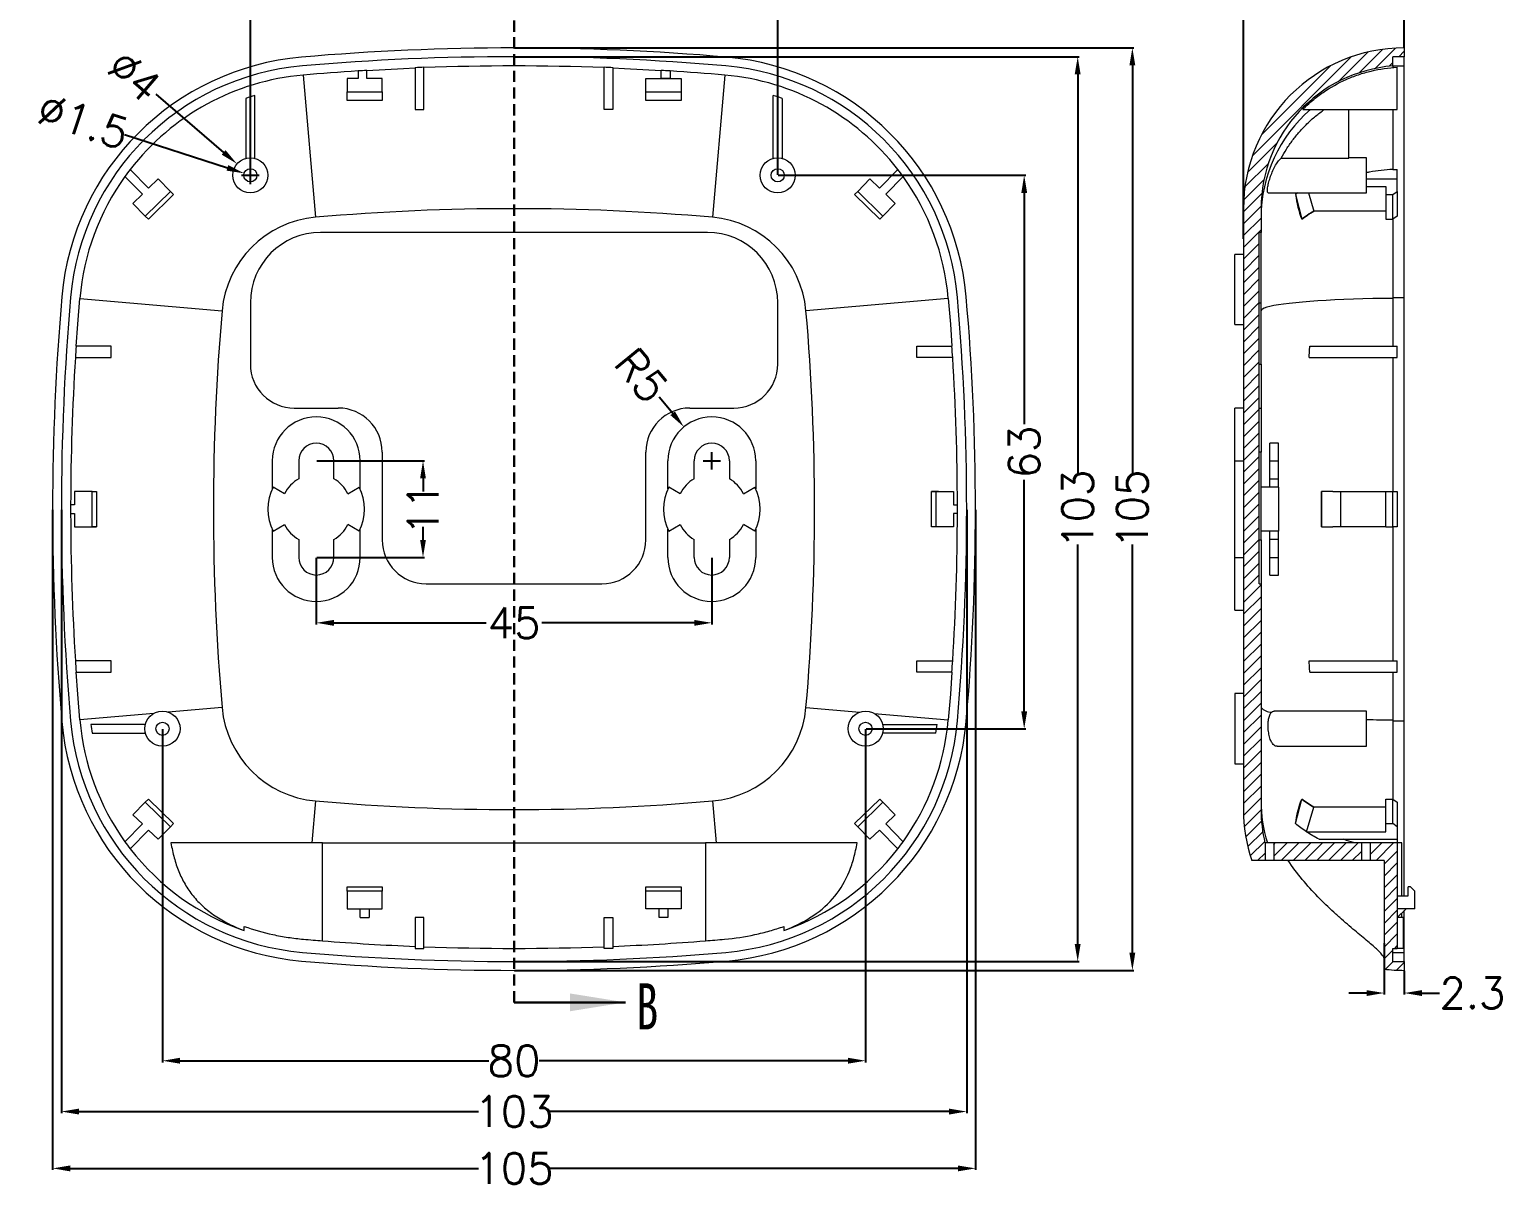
# Model space of a CAD drawing. Header units: inches. Extents: x 510 to 1495, y 1000 to 1318.
# Drawn here: x 607.2 to 774.7, y 1117.8 to 1249.7 of the extents above; entities that cross this region are included whole.
import ezdxf

# ---------------------------------------------------------------- set-up
doc = ezdxf.new("R2010")
doc.units = ezdxf.units.IN
doc.linetypes.add('HIDDEN', pattern=[1.905, 1.27, -0.635])
doc.styles.add('SLDTEXTSTYLE5', font='TXT', dxfattribs={"width": 0.7})
doc.styles.get("Standard").update_dxf_attribs({"font": 'txt', "bigfont": 'gbcbig.shx'})
doc.dimstyles.new('3.5', dxfattribs={"dimtxt": 3.5, "dimasz": 2, "dimexe": 0.18, "dimexo": 0.0625, "dimgap": 0.25, "dimtad": 0, "dimzin": 12, "dimdsep": 46, "dimtxsty": 'Standard', "dimcen": 1, "dimclrd": 3, "dimclre": 3, "dimadec": 0, "dimazin": 0, "dimtfac": 1, "dimtofl": 0, "dimtmove": 0, "dimatfit": 3, "dimfxl": 0, "dimtolj": 1, "dimtzin": 0, "dimarcsym": 0})

# ---------------------------------------------------------------- blocks, each defined once
blk = doc.blocks.new('*D195')
at = {"color": 3, "lineweight": -2, "transparency": 16777216}
for p, q in [((639.85, 1189.54), (639.85, 1181.98)), ((684.85, 1189.54), (684.85, 1181.98)), ((641.85, 1182.16), (659.18, 1182.16)), ((682.85, 1182.16), (665.51, 1182.16))]:
    blk.add_line(p, q, dxfattribs=at)
at = {"color": 3, "transparency": 16777216}
for points in [[(641.85, 1182.49), (641.85, 1181.82), (639.85, 1182.16)], [(682.85, 1182.49), (682.85, 1181.82), (684.85, 1182.16)]]:
    blk.add_solid(points, dxfattribs=at)
at = {"layer": 'Defpoints', "color": 0, "transparency": 16777216}
for p in [(639.85, 1189.6), (684.85, 1189.6), (684.85, 1182.16)]:
    blk.add_point(p, dxfattribs=at)
at = {"color": 0, "transparency": 16777216, "insert": (662.35, 1182.16), "char_height": 3.5, "attachment_point": 5}
blk.add_mtext('\\A1;45', dxfattribs=at)
blk = doc.blocks.new('*D196')
at = {"color": 3, "lineweight": -2, "transparency": 16777216}
for p, q in [((622.35, 1170.04), (622.35, 1132.13)), ((702.35, 1170.04), (702.35, 1132.13)), ((624.35, 1132.31), (659.47, 1132.31)), ((700.35, 1132.31), (665.22, 1132.31))]:
    blk.add_line(p, q, dxfattribs=at)
at = {"color": 3, "transparency": 16777216}
for points in [[(624.35, 1132.65), (624.35, 1131.98), (622.35, 1132.31)], [(700.35, 1132.65), (700.35, 1131.98), (702.35, 1132.31)]]:
    blk.add_solid(points, dxfattribs=at)
at = {"layer": 'Defpoints', "color": 0, "transparency": 16777216}
for p in [(622.35, 1170.1), (702.35, 1170.1), (702.35, 1132.31)]:
    blk.add_point(p, dxfattribs=at)
at = {"color": 0, "transparency": 16777216, "insert": (662.35, 1132.31), "char_height": 3.5, "attachment_point": 5}
blk.add_mtext('\\A1;80', dxfattribs=at)
blk = doc.blocks.new('*D197')
at = {"color": 3, "lineweight": -2, "transparency": 16777216}
for p, q in [((609.85, 1195.04), (609.85, 1119.88)), ((714.85, 1195.04), (714.85, 1119.88)), ((611.85, 1120.06), (658.3, 1120.06)), ((712.85, 1120.06), (666.39, 1120.06))]:
    blk.add_line(p, q, dxfattribs=at)
at = {"color": 3, "transparency": 16777216}
for points in [[(611.85, 1120.39), (611.85, 1119.72), (609.85, 1120.06)], [(712.85, 1120.39), (712.85, 1119.72), (714.85, 1120.06)]]:
    blk.add_solid(points, dxfattribs=at)
at = {"layer": 'Defpoints', "color": 0, "transparency": 16777216}
for p in [(609.85, 1195.1), (714.85, 1195.1), (714.85, 1120.06)]:
    blk.add_point(p, dxfattribs=at)
at = {"color": 0, "transparency": 16777216, "insert": (662.35, 1120.06), "char_height": 3.5, "attachment_point": 5}
blk.add_mtext('\\A1;105', dxfattribs=at)
blk = doc.blocks.new('*D198')
at = {"color": 3, "lineweight": -2, "transparency": 16777216}
for p, q in [((610.85, 1195.04), (610.85, 1126.35)), ((713.85, 1195.04), (713.85, 1126.35)), ((612.85, 1126.53), (658.3, 1126.53)), ((711.85, 1126.53), (666.39, 1126.53))]:
    blk.add_line(p, q, dxfattribs=at)
at = {"color": 3, "transparency": 16777216}
for points in [[(612.85, 1126.86), (612.85, 1126.19), (610.85, 1126.53)], [(711.85, 1126.86), (711.85, 1126.19), (713.85, 1126.53)]]:
    blk.add_solid(points, dxfattribs=at)
at = {"layer": 'Defpoints', "color": 0, "transparency": 16777216}
for p in [(610.85, 1195.1), (713.85, 1195.1), (713.85, 1126.53)]:
    blk.add_point(p, dxfattribs=at)
at = {"color": 0, "transparency": 16777216, "insert": (662.35, 1126.53), "char_height": 3.5, "attachment_point": 5}
blk.add_mtext('\\A1;103', dxfattribs=at)
blk = doc.blocks.new('*D199')
at = {"color": 3, "lineweight": -2, "transparency": 16777216}
for p, q in [((632.35, 1233.16), (632.35, 1258.97)), ((634.35, 1258.79), (659.47, 1258.79)), ((690.35, 1258.79), (665.22, 1258.79)), ((692.35, 1233.16), (692.35, 1258.97))]:
    blk.add_line(p, q, dxfattribs=at)
at = {"color": 3, "transparency": 16777216}
for points in [[(634.35, 1259.12), (634.35, 1258.45), (632.35, 1258.79)], [(690.35, 1259.12), (690.35, 1258.45), (692.35, 1258.79)]]:
    blk.add_solid(points, dxfattribs=at)
at = {"layer": 'Defpoints', "color": 0, "transparency": 16777216}
for p in [(692.35, 1258.79), (632.35, 1233.1), (692.35, 1233.1)]:
    blk.add_point(p, dxfattribs=at)
at = {"color": 0, "transparency": 16777216, "insert": (662.35, 1258.79), "char_height": 3.5, "attachment_point": 5}
blk.add_mtext('\\A1;60', dxfattribs=at)
blk = doc.blocks.new('*D200')
at = {"color": 3, "lineweight": -2, "transparency": 16777216}
for p, q in [((692.41, 1233.1), (720.57, 1233.1)), ((720.39, 1231.1), (720.39, 1204.77)), ((720.39, 1172.1), (720.39, 1198.44)), ((702.41, 1170.1), (720.57, 1170.1))]:
    blk.add_line(p, q, dxfattribs=at)
at = {"color": 3, "transparency": 16777216}
for points in [[(720.06, 1231.1), (720.73, 1231.1), (720.39, 1233.1)], [(720.06, 1172.1), (720.73, 1172.1), (720.39, 1170.1)]]:
    blk.add_solid(points, dxfattribs=at)
at = {"layer": 'Defpoints', "color": 0, "transparency": 16777216}
for p in [(692.35, 1233.1), (702.35, 1170.1), (720.39, 1170.1)]:
    blk.add_point(p, dxfattribs=at)
at = {"color": 0, "transparency": 16777216, "insert": (720.39, 1201.6), "char_height": 3.5, "attachment_point": 5, "rotation": 90}
blk.add_mtext('\\A1;63', dxfattribs=at)
blk = doc.blocks.new('*D201')
at = {"color": 3, "lineweight": -2, "transparency": 16777216}
for p, q in [((662.41, 1246.6), (726.66, 1246.6)), ((726.48, 1244.6), (726.48, 1199.14)), ((726.48, 1145.6), (726.48, 1191.06)), ((662.41, 1143.6), (726.66, 1143.6))]:
    blk.add_line(p, q, dxfattribs=at)
at = {"color": 3, "transparency": 16777216}
for points in [[(726.14, 1244.6), (726.81, 1244.6), (726.48, 1246.6)], [(726.14, 1145.6), (726.81, 1145.6), (726.48, 1143.6)]]:
    blk.add_solid(points, dxfattribs=at)
at = {"layer": 'Defpoints', "color": 0, "transparency": 16777216}
for p in [(662.35, 1246.6), (726.48, 1246.6), (662.35, 1143.6)]:
    blk.add_point(p, dxfattribs=at)
at = {"color": 0, "transparency": 16777216, "insert": (726.48, 1195.1), "char_height": 3.5, "attachment_point": 5, "rotation": 90}
blk.add_mtext('\\A1;103', dxfattribs=at)
blk = doc.blocks.new('*D202')
at = {"color": 3, "lineweight": -2, "transparency": 16777216}
for p, q in [((662.41, 1247.6), (732.88, 1247.6)), ((732.7, 1245.6), (732.7, 1199.14)), ((732.7, 1144.6), (732.7, 1191.06)), ((662.41, 1142.6), (732.88, 1142.6))]:
    blk.add_line(p, q, dxfattribs=at)
at = {"color": 3, "transparency": 16777216}
for points in [[(732.36, 1245.6), (733.03, 1245.6), (732.7, 1247.6)], [(732.36, 1144.6), (733.03, 1144.6), (732.7, 1142.6)]]:
    blk.add_solid(points, dxfattribs=at)
at = {"layer": 'Defpoints', "color": 0, "transparency": 16777216}
for p in [(662.35, 1247.6), (732.7, 1247.6), (662.35, 1142.6)]:
    blk.add_point(p, dxfattribs=at)
at = {"color": 0, "transparency": 16777216, "insert": (732.7, 1195.1), "char_height": 3.5, "attachment_point": 5, "rotation": 90}
blk.add_mtext('\\A1;105', dxfattribs=at)
blk = doc.blocks.new('*D207')
at = {"color": 3, "lineweight": -2, "transparency": 16777216}
for p, q in [((621.58, 1242.33), (629.31, 1235.71)), ((631.35, 1233.1), (633.35, 1233.1)), ((632.35, 1232.1), (632.35, 1234.1))]:
    blk.add_line(p, q, dxfattribs=at)
at = {"color": 3, "transparency": 16777216}
blk.add_solid([(629.53, 1235.96), (629.09, 1235.45), (630.83, 1234.4)], dxfattribs=at)
at = {"layer": 'Defpoints', "color": 0, "transparency": 16777216}
for p in [(630.83, 1234.4), (633.86, 1231.8)]:
    blk.add_point(p, dxfattribs=at)
at = {"color": 0, "transparency": 16777216, "insert": (619.17, 1244.39), "char_height": 3.5, "attachment_point": 5, "rotation": 319.3987}
blk.add_mtext('\\A1;∅4', dxfattribs=at)
blk = doc.blocks.new('*D208')
at = {"color": 3, "lineweight": -2, "transparency": 16777216}
for p, q in [((618.02, 1237.74), (629.73, 1233.95)), ((631.35, 1233.1), (633.35, 1233.1)), ((632.35, 1232.1), (632.35, 1234.1))]:
    blk.add_line(p, q, dxfattribs=at)
at = {"color": 3, "transparency": 16777216}
blk.add_solid([(629.83, 1234.27), (629.63, 1233.63), (631.63, 1233.33)], dxfattribs=at)
at = {"layer": 'Defpoints', "color": 0, "transparency": 16777216}
for p in [(631.63, 1233.33), (633.06, 1232.87)]:
    blk.add_point(p, dxfattribs=at)
at = {"color": 0, "transparency": 16777216, "insert": (613.34, 1239.25), "char_height": 3.5, "attachment_point": 5, "rotation": 342.0745}
blk.add_mtext('\\A1;∅1.5', dxfattribs=at)
blk = doc.blocks.new('*D209')
at = {"color": 3, "lineweight": -2, "transparency": 16777216}
for p, q in [((639.91, 1200.6), (652.17, 1200.6)), ((651.99, 1198.6), (651.99, 1197.1)), ((651.99, 1191.6), (651.99, 1193.1)), ((639.91, 1189.6), (652.17, 1189.6))]:
    blk.add_line(p, q, dxfattribs=at)
at = {"color": 3, "transparency": 16777216}
for points in [[(651.66, 1198.6), (652.32, 1198.6), (651.99, 1200.6)], [(651.66, 1191.6), (652.32, 1191.6), (651.99, 1189.6)]]:
    blk.add_solid(points, dxfattribs=at)
at = {"layer": 'Defpoints', "color": 0, "transparency": 16777216}
for p in [(639.85, 1200.6), (651.99, 1200.6), (639.85, 1189.6)]:
    blk.add_point(p, dxfattribs=at)
at = {"color": 0, "transparency": 16777216, "insert": (651.99, 1195.1), "char_height": 3.5, "attachment_point": 5, "rotation": 90}
blk.add_mtext('\\A1;11', dxfattribs=at)
blk = doc.blocks.new('*D210')
at = {"color": 3, "lineweight": -2, "transparency": 16777216}
for p, q in [((678.85, 1207.89), (680.4, 1206.01)), ((684.85, 1199.6), (684.85, 1201.6)), ((683.85, 1200.6), (685.85, 1200.6))]:
    blk.add_line(p, q, dxfattribs=at)
at = {"color": 3, "transparency": 16777216}
blk.add_solid([(680.66, 1206.22), (680.14, 1205.8), (681.67, 1204.46)], dxfattribs=at)
at = {"layer": 'Defpoints', "color": 0, "transparency": 16777216}
for p in [(681.67, 1204.46), (684.85, 1200.6)]:
    blk.add_point(p, dxfattribs=at)
at = {"color": 0, "transparency": 16777216, "insert": (676.84, 1210.34), "char_height": 3.5, "attachment_point": 5, "rotation": 309.4472}
blk.add_mtext('\\A1;R5', dxfattribs=at)
blk = doc.blocks.new('*D211')
at = {"color": 3, "lineweight": -2, "transparency": 16777216}
for p, q in [((745.34, 1225.87), (745.34, 1253.08)), ((747.34, 1252.9), (749.57, 1252.9)), ((761.64, 1252.9), (759.41, 1252.9)), ((763.64, 1247.66), (763.64, 1253.08))]:
    blk.add_line(p, q, dxfattribs=at)
at = {"color": 3, "transparency": 16777216}
for points in [[(747.34, 1253.24), (747.34, 1252.57), (745.34, 1252.9)], [(761.64, 1253.24), (761.64, 1252.57), (763.64, 1252.9)]]:
    blk.add_solid(points, dxfattribs=at)
at = {"layer": 'Defpoints', "color": 0, "transparency": 16777216}
for p in [(763.64, 1252.9), (763.64, 1247.6), (745.34, 1225.81)]:
    blk.add_point(p, dxfattribs=at)
at = {"color": 0, "transparency": 16777216, "insert": (754.49, 1252.9), "char_height": 3.5, "attachment_point": 5}
blk.add_mtext('\\A1;18.3', dxfattribs=at)
blk = doc.blocks.new('*D212')
at = {"color": 3, "lineweight": -2, "transparency": 16777216}
for p, q in [((761.34, 1145.71), (761.34, 1139.84)), ((763.64, 1142.54), (763.64, 1139.84)), ((759.34, 1140.02), (757.34, 1140.02)), ((765.64, 1140.02), (767.64, 1140.02))]:
    blk.add_line(p, q, dxfattribs=at)
at = {"color": 3, "transparency": 16777216}
for points in [[(759.34, 1140.35), (759.34, 1139.68), (761.34, 1140.02)], [(765.64, 1140.35), (765.64, 1139.68), (763.64, 1140.02)]]:
    blk.add_solid(points, dxfattribs=at)
at = {"layer": 'Defpoints', "color": 0, "transparency": 16777216}
for p in [(761.34, 1145.77), (763.64, 1142.6), (763.64, 1140.02)]:
    blk.add_point(p, dxfattribs=at)
at = {"color": 0, "transparency": 16777216, "insert": (771.39, 1140.02), "char_height": 3.5, "attachment_point": 5}
blk.add_mtext('\\A1;2.3', dxfattribs=at)

msp = doc.modelspace()

# ---------------------------------------------------------------- hatches: boundary and pattern name
at = {"linetype": 'Continuous', "lineweight": 0}
h = msp.add_hatch(dxfattribs=at)
h.set_pattern_fill('ANSI31', color=4, scale=0.3, angle=3e-322, style=0)
edge = h.paths.add_edge_path(flags=0)
edge.add_arc((763.64, 1229.302), 18.3, 90, 180)
edge.add_line((745.34, 1229.302), (745.34, 1160.902))
edge.add_arc((763.64, 1160.902), 18.3, 180, 198.47796)
edge.add_line((746.284, 1155.102), (747.793, 1155.102))
edge.add_line((747.793, 1155.102), (747.793, 1157.102))
edge.add_arc((763.64, 1160.902), 16.3, 180, 193.48465, ccw=False)
edge.add_line((747.34, 1160.902), (747.34, 1186.602))
edge.add_line((747.34, 1186.602), (747.14, 1186.602))
edge.add_line((747.14, 1186.602), (747.14, 1226.602))
edge.add_line((747.14, 1226.602), (747.34, 1226.602))
edge.add_line((747.34, 1226.602), (747.34, 1229.302))
edge.add_arc((763.64, 1229.302), 16.3, 94.57446, 180, ccw=False)
edge.add_line((762.34, 1245.55), (762.34, 1246.602))
edge.add_line((762.34, 1246.602), (763.64, 1246.602))
edge.add_line((763.64, 1246.602), (763.64, 1247.602))
h = msp.add_hatch(dxfattribs=at)
h.set_pattern_fill('ANSI31', color=4, scale=0.3, angle=3e-322, style=0)
h.paths.add_polyline_path([(758.793, 1157.102), (748.793, 1157.102), (748.793, 1155.102), (758.793, 1155.102)], flags=0)
h = msp.add_hatch(dxfattribs=at)
h.set_pattern_fill('ANSI31', color=4, scale=0.3, angle=3e-322, style=0)
edge = h.paths.add_edge_path(flags=0)
edge.add_line((759.793, 1157.102), (759.793, 1155.102))
edge.add_line((759.793, 1155.102), (761.34, 1155.102))
edge.add_line((761.34, 1155.102), (761.34, 1142.747))
edge.add_arc((763.64, 1160.902), 18.3, 262.7798, 270)
edge.add_line((763.64, 1142.602), (763.64, 1143.602))
edge.add_line((763.64, 1143.602), (762.34, 1143.602))
edge.add_line((762.34, 1143.602), (762.34, 1145.102))
edge.add_line((762.34, 1145.102), (762.84, 1145.102))
edge.add_line((762.84, 1145.102), (762.84, 1157.102))
edge.add_line((762.84, 1157.102), (759.793, 1157.102))

# ---------------------------------------------------------------- linework, layer by layer
at = {"color": 1, "linetype": 'HIDDEN', "lineweight": 30}
msp.add_line((662.346, 1138.958), (662.346, 1253.852), dxfattribs=at)
at = {"color": 7, "linetype": 'Continuous', "lineweight": 15}
for p, q in [((763.64, 1246.602), (762.34, 1246.602)), ((762.34, 1245.55), (762.34, 1246.602)), ((763.64, 1247.602), (763.64, 1246.602)), ((763.64, 1245.554), (763.64, 1246.602)), ((638.356, 1244.506), (639.768, 1228.319)), ((644.596, 1244.979), (644.596, 1244.102)), ((645.596, 1244.102), (645.596, 1245.041)), ((651.096, 1245.353), (651.096, 1240.602)), ((652.096, 1240.602), (652.096, 1245.392)), ((672.596, 1240.602), (672.596, 1245.392)), ((673.596, 1245.353), (673.596, 1240.602)), ((679.096, 1244.102), (679.096, 1245.041)), ((680.096, 1244.979), (680.096, 1244.102)), ((686.336, 1244.506), (684.924, 1228.319)), ((762.34, 1245.554), (763.64, 1245.554)), ((762.34, 1245.55), (762.34, 1245.347)), ((762.84, 1240.602), (762.84, 1245.392)), ((763.64, 1219.183), (763.64, 1245.554)), ((643.346, 1244.102), (643.346, 1242.602)), ((644.596, 1244.102), (643.346, 1244.102)), ((647.346, 1244.102), (645.596, 1244.102)), ((647.346, 1242.602), (647.346, 1244.102)), ((677.346, 1244.102), (681.346, 1244.102)), ((677.346, 1242.602), (677.346, 1244.102)), ((680.096, 1244.102), (679.096, 1244.102)), ((681.346, 1244.102), (681.346, 1242.602)), ((631.846, 1241.858), (631.846, 1235.038)), ((632.846, 1235.038), (632.846, 1242.191)), ((643.346, 1242.602), (647.346, 1242.602)), ((643.346, 1241.602), (643.346, 1242.602)), ((647.346, 1241.602), (643.346, 1241.602)), ((647.346, 1242.602), (647.346, 1241.602)), ((677.346, 1242.602), (681.346, 1242.602)), ((677.346, 1241.602), (677.346, 1242.602)), ((681.346, 1241.602), (677.346, 1241.602)), ((681.346, 1242.602), (681.346, 1241.602)), ((691.846, 1235.038), (691.846, 1242.191)), ((692.846, 1241.858), (692.846, 1235.038)), ((651.096, 1240.602), (652.096, 1240.602)), ((673.596, 1240.602), (672.596, 1240.602)), ((752.082, 1240.602), (762.84, 1240.602)), ((757.34, 1235.038), (757.34, 1240.602)), ((762.34, 1240.602), (762.34, 1233.771)), ((749.621, 1235.038), (757.34, 1235.038)), ((759.34, 1235.102), (757.34, 1235.102)), ((759.34, 1233.102), (759.34, 1235.102)), ((618.079, 1232.959), (620.061, 1230.937)), ((620.775, 1231.637), (618.684, 1233.771)), ((703.917, 1231.637), (706.008, 1233.771)), ((706.613, 1232.959), (704.631, 1230.937)), ((759.34, 1231.102), (759.34, 1233.102)), ((762.34, 1233.771), (762.84, 1233.771)), ((762.84, 1232.687), (762.84, 1233.771)), ((620.389, 1228.459), (623.246, 1231.259)), ((621.846, 1232.687), (620.775, 1231.637)), ((623.246, 1231.259), (621.846, 1232.687)), ((623.246, 1231.259), (623.596, 1230.902)), ((701.096, 1230.902), (701.446, 1231.259)), ((701.446, 1231.259), (702.846, 1232.687)), ((701.446, 1231.259), (704.302, 1228.459)), ((702.846, 1232.687), (703.917, 1231.637)), ((748.139, 1231.102), (759.34, 1231.102)), ((751.542, 1231.102), (751.275, 1230.902)), ((752.729, 1231.102), (753.338, 1229.03)), ((759.34, 1232.687), (762.84, 1232.687)), ((759.34, 1231.83), (761.54, 1231.83)), ((761.54, 1231.83), (761.54, 1230.902)), ((762.34, 1230.902), (762.84, 1231.259)), ((762.84, 1231.259), (762.84, 1232.687)), ((762.84, 1231.259), (762.84, 1228.459)), ((620.061, 1230.937), (618.989, 1229.887)), ((618.989, 1229.887), (620.389, 1228.459)), ((623.596, 1230.902), (620.739, 1228.102)), ((703.952, 1228.102), (701.096, 1230.902)), ((705.702, 1229.887), (704.302, 1228.459)), ((704.631, 1230.937), (705.702, 1229.887)), ((751.275, 1230.902), (751.97, 1228.102)), ((761.54, 1230.902), (762.34, 1230.902)), ((761.54, 1230.902), (761.54, 1228.102)), ((762.34, 1228.102), (762.34, 1230.902)), ((620.739, 1228.102), (620.389, 1228.459)), ((704.302, 1228.459), (703.952, 1228.102)), ((745.34, 1229.302), (745.34, 1160.902)), ((747.34, 1229.302), (747.34, 1226.602)), ((753.339, 1229.03), (753.338, 1229.03)), ((761.54, 1229.03), (753.339, 1229.03)), ((761.54, 1228.102), (762.34, 1228.102)), ((762.84, 1228.459), (762.34, 1228.102)), ((762.34, 1228.102), (762.34, 1219.092)), ((684.346, 1226.602), (640.346, 1226.602)), ((747.34, 1226.602), (747.14, 1226.602)), ((747.14, 1186.602), (747.14, 1226.602)), ((747.34, 1218.602), (747.34, 1226.602)), ((745.34, 1224.102), (744.34, 1224.102)), ((744.34, 1220.102), (744.34, 1224.102)), ((744.34, 1216.102), (744.34, 1220.102)), ((612.942, 1219.092), (629.129, 1217.68)), ((632.346, 1218.602), (632.346, 1211.602)), ((692.346, 1211.602), (692.346, 1218.602)), ((711.75, 1219.092), (695.563, 1217.68)), ((747.14, 1218.602), (747.34, 1218.602)), ((747.34, 1211.602), (747.34, 1218.602)), ((762.34, 1219.183), (763.64, 1219.183)), ((762.34, 1219.092), (762.34, 1213.652)), ((763.64, 1171.021), (763.64, 1219.183)), ((744.34, 1216.102), (745.34, 1216.102)), ((616.522, 1213.652), (612.522, 1213.652)), ((616.522, 1212.352), (616.522, 1213.652)), ((708.17, 1212.352), (708.17, 1213.652)), ((708.17, 1213.652), (712.17, 1213.652)), ((752.895, 1213.652), (762.84, 1213.652)), ((762.84, 1212.352), (762.84, 1213.652)), ((612.437, 1212.352), (616.522, 1212.352)), ((712.255, 1212.352), (708.17, 1212.352)), ((747.14, 1211.602), (747.34, 1211.602)), ((747.34, 1211.602), (747.34, 1206.602)), ((752.799, 1212.352), (762.84, 1212.352)), ((762.34, 1212.352), (762.34, 1197.102)), ((637.346, 1206.602), (642.346, 1206.602)), ((682.346, 1206.602), (687.346, 1206.602)), ((745.34, 1206.602), (744.34, 1206.602)), ((744.34, 1200.602), (744.34, 1206.602)), ((747.14, 1206.602), (747.34, 1206.602)), ((747.34, 1206.602), (747.34, 1201.602)), ((749.34, 1202.602), (748.34, 1202.602)), ((748.34, 1200.602), (748.34, 1202.602)), ((749.34, 1200.602), (749.34, 1202.602)), ((647.346, 1201.602), (647.346, 1191.602)), ((677.346, 1191.602), (677.346, 1201.602)), ((747.34, 1201.602), (747.14, 1201.602)), ((747.34, 1191.602), (747.34, 1201.602)), ((634.846, 1200.602), (634.846, 1197.393)), ((637.846, 1200.602), (637.846, 1198.566)), ((641.846, 1198.566), (641.846, 1200.602)), ((644.846, 1197.393), (644.846, 1200.602)), ((679.846, 1197.393), (679.846, 1200.602)), ((682.846, 1198.566), (682.846, 1200.602)), ((686.846, 1200.602), (686.846, 1198.566)), ((689.846, 1200.602), (689.846, 1197.393)), ((744.34, 1200.602), (745.34, 1200.602)), ((744.34, 1189.602), (744.34, 1200.602)), ((748.34, 1200.602), (749.34, 1200.602)), ((748.34, 1198.566), (748.34, 1200.602)), ((749.34, 1198.566), (749.34, 1200.602)), ((636.249, 1196.852), (634.947, 1197.602)), ((643.443, 1196.852), (644.745, 1197.602)), ((681.249, 1196.852), (679.947, 1197.602)), ((688.443, 1196.852), (689.745, 1197.602)), ((749.34, 1197.602), (747.34, 1197.602)), ((748.34, 1198.566), (749.34, 1198.566)), ((748.34, 1197.602), (748.34, 1198.566)), ((749.34, 1197.602), (749.34, 1198.566)), ((749.34, 1197.602), (749.34, 1192.602)), ((614.346, 1197.102), (612.346, 1197.102)), ((612.346, 1197.102), (612.346, 1195.602)), ((614.346, 1193.102), (614.346, 1197.102)), ((614.346, 1197.102), (614.846, 1197.102)), ((614.846, 1197.102), (614.846, 1193.102)), ((709.846, 1193.102), (709.846, 1197.102)), ((709.846, 1197.102), (710.346, 1197.102)), ((710.346, 1197.102), (710.346, 1193.102)), ((710.346, 1197.102), (712.346, 1197.102)), ((712.346, 1197.102), (712.346, 1195.602)), ((754.227, 1193.102), (754.227, 1197.102)), ((756.407, 1193.102), (756.407, 1197.102)), ((756.407, 1197.102), (761.54, 1197.102)), ((761.54, 1193.102), (761.54, 1197.102)), ((761.54, 1197.102), (762.34, 1197.102)), ((762.34, 1193.102), (762.34, 1197.102)), ((762.34, 1197.102), (762.84, 1197.102)), ((762.84, 1197.102), (762.84, 1193.102)), ((612.346, 1195.602), (611.898, 1195.602)), ((611.898, 1194.602), (612.346, 1194.602)), ((612.346, 1194.602), (612.346, 1193.102)), ((712.346, 1195.602), (712.794, 1195.602)), ((712.346, 1194.602), (712.346, 1193.102)), ((712.794, 1194.602), (712.346, 1194.602)), ((612.346, 1193.102), (614.346, 1193.102)), ((614.846, 1193.102), (614.346, 1193.102)), ((634.846, 1192.811), (634.846, 1189.602)), ((634.947, 1192.602), (636.249, 1193.352)), ((644.745, 1192.602), (643.443, 1193.352)), ((644.846, 1189.602), (644.846, 1192.811)), ((679.846, 1189.602), (679.846, 1192.811)), ((679.947, 1192.602), (681.249, 1193.352)), ((689.745, 1192.602), (688.443, 1193.352)), ((689.846, 1192.811), (689.846, 1189.602)), ((710.346, 1193.102), (709.846, 1193.102)), ((712.346, 1193.102), (710.346, 1193.102)), ((749.34, 1192.602), (747.34, 1192.602)), ((748.34, 1191.638), (748.34, 1192.602)), ((749.34, 1191.638), (749.34, 1192.602)), ((761.54, 1193.102), (756.407, 1193.102)), ((761.54, 1193.102), (762.34, 1193.102)), ((762.34, 1193.102), (762.34, 1177.852)), ((762.84, 1193.102), (762.34, 1193.102)), ((637.846, 1191.638), (637.846, 1189.602)), ((641.846, 1189.602), (641.846, 1191.638)), ((682.846, 1189.602), (682.846, 1191.638)), ((686.846, 1191.638), (686.846, 1189.602)), ((747.14, 1191.602), (747.34, 1191.602)), ((747.34, 1191.602), (747.34, 1186.602)), ((749.34, 1191.638), (748.34, 1191.638)), ((748.34, 1189.602), (748.34, 1191.638)), ((749.34, 1189.602), (749.34, 1191.638)), ((744.34, 1183.602), (744.34, 1189.602)), ((744.34, 1189.602), (745.34, 1189.602)), ((748.34, 1189.602), (749.34, 1189.602)), ((748.34, 1187.602), (748.34, 1189.602)), ((749.34, 1187.602), (749.34, 1189.602)), ((748.34, 1187.602), (749.34, 1187.602)), ((652.346, 1186.602), (672.346, 1186.602)), ((747.14, 1186.602), (747.34, 1186.602)), ((747.34, 1186.602), (747.34, 1160.902)), ((744.34, 1183.602), (745.34, 1183.602)), ((616.522, 1177.852), (612.437, 1177.852)), ((616.522, 1176.552), (616.522, 1177.852)), ((708.17, 1177.852), (712.255, 1177.852)), ((708.17, 1176.552), (708.17, 1177.852)), ((752.799, 1177.852), (762.84, 1177.852)), ((762.84, 1176.552), (762.84, 1177.852)), ((612.522, 1176.552), (616.522, 1176.552)), ((712.17, 1176.552), (708.17, 1176.552)), ((752.895, 1176.552), (762.84, 1176.552)), ((762.34, 1176.552), (762.34, 1171.112)), ((629.129, 1172.524), (623.006, 1171.99)), ((695.563, 1172.524), (701.686, 1171.99)), ((745.34, 1174.102), (744.34, 1174.102)), ((744.34, 1174.102), (744.34, 1170.102)), ((621.369, 1171.847), (612.942, 1171.112)), ((703.323, 1171.847), (711.75, 1171.112)), ((759.34, 1172.102), (748.826, 1172.102)), ((759.34, 1170.102), (759.34, 1172.102)), ((762.34, 1171.112), (762.34, 1162.102)), ((762.34, 1171.021), (763.64, 1171.021)), ((763.64, 1151.102), (763.64, 1171.021)), ((620.409, 1170.602), (614.213, 1170.602)), ((614.343, 1169.602), (620.409, 1169.602)), ((704.282, 1170.602), (710.479, 1170.602)), ((710.349, 1169.602), (704.282, 1169.602)), ((744.34, 1170.102), (744.34, 1166.102)), ((759.34, 1168.102), (759.34, 1170.102)), ((749.181, 1168.102), (759.34, 1168.102)), ((744.34, 1166.102), (745.34, 1166.102)), ((618.989, 1160.317), (620.389, 1161.745)), ((620.389, 1161.745), (620.739, 1162.102)), ((623.246, 1158.945), (620.389, 1161.745)), ((620.739, 1162.102), (623.596, 1159.302)), ((639.768, 1161.885), (639.351, 1157.102)), ((684.924, 1161.885), (685.341, 1157.102)), ((701.096, 1159.302), (703.952, 1162.102)), ((704.302, 1161.745), (701.446, 1158.945)), ((703.952, 1162.102), (704.302, 1161.745)), ((705.702, 1160.317), (704.302, 1161.745)), ((751.275, 1159.302), (751.97, 1162.102)), ((752.515, 1158.374), (753.338, 1161.174)), ((753.339, 1161.174), (753.338, 1161.174)), ((761.54, 1161.174), (753.339, 1161.174)), ((761.54, 1159.302), (761.54, 1162.102)), ((761.54, 1162.102), (762.34, 1162.102)), ((762.34, 1159.302), (762.34, 1162.102)), ((762.34, 1162.102), (762.84, 1161.745)), ((762.84, 1161.745), (762.84, 1158.945)), ((618.079, 1157.245), (620.061, 1159.267)), ((620.061, 1159.267), (618.989, 1160.317)), ((623.596, 1159.302), (623.246, 1158.945)), ((701.446, 1158.945), (701.096, 1159.302)), ((704.631, 1159.267), (705.702, 1160.317)), ((706.613, 1157.245), (704.631, 1159.267)), ((761.54, 1158.374), (761.54, 1159.302)), ((761.54, 1159.302), (762.34, 1159.302)), ((762.84, 1158.945), (762.34, 1159.302)), ((620.775, 1158.567), (618.684, 1156.433)), ((621.846, 1157.517), (620.775, 1158.567)), ((623.246, 1158.945), (621.846, 1157.517)), ((701.446, 1158.945), (702.846, 1157.517)), ((702.846, 1157.517), (703.917, 1158.567)), ((703.917, 1158.567), (706.008, 1156.433)), ((752.515, 1158.374), (761.54, 1158.374)), ((753.952, 1157.517), (762.84, 1157.517)), ((762.84, 1158.945), (762.84, 1157.517)), ((762.84, 1157.517), (762.84, 1157.102)), ((640.554, 1157.102), (623.314, 1157.102)), ((640.554, 1145.965), (640.554, 1157.102)), ((640.554, 1157.102), (684.138, 1157.102)), ((684.138, 1157.102), (684.138, 1145.965)), ((701.378, 1157.102), (684.138, 1157.102)), ((747.793, 1157.102), (747.793, 1155.102)), ((747.793, 1157.102), (747.793, 1157.102)), ((748.793, 1157.102), (747.793, 1157.102)), ((758.793, 1157.102), (748.793, 1157.102)), ((748.793, 1157.102), (748.793, 1155.102)), ((758.793, 1155.102), (758.793, 1157.102)), ((759.793, 1157.102), (758.793, 1157.102)), ((759.793, 1155.102), (759.793, 1157.102)), ((762.84, 1157.102), (759.793, 1157.102)), ((762.84, 1157.102), (762.84, 1145.102)), ((763.34, 1157.102), (762.84, 1157.102)), ((763.34, 1151.102), (763.34, 1157.102)), ((747.793, 1155.102), (746.284, 1155.102)), ((748.793, 1155.102), (747.793, 1155.102)), ((758.793, 1155.102), (748.793, 1155.102)), ((759.793, 1155.102), (758.793, 1155.102)), ((761.34, 1155.102), (759.793, 1155.102)), ((761.34, 1155.102), (761.34, 1142.747)), ((643.346, 1151.602), (643.346, 1152.102)), ((643.346, 1152.102), (647.346, 1152.102)), ((643.346, 1151.602), (643.346, 1149.602)), ((647.346, 1151.602), (643.346, 1151.602)), ((647.346, 1152.102), (647.346, 1151.602)), ((647.346, 1149.602), (647.346, 1151.602)), ((677.346, 1152.102), (681.346, 1152.102)), ((677.346, 1151.602), (677.346, 1152.102)), ((681.346, 1151.602), (677.346, 1151.602)), ((677.346, 1149.602), (677.346, 1151.602)), ((681.346, 1152.102), (681.346, 1151.602)), ((681.346, 1151.602), (681.346, 1149.602)), ((762.84, 1151.102), (764.09, 1151.102)), ((764.09, 1151.102), (764.09, 1152.102)), ((764.34, 1152.102), (764.09, 1152.102)), ((764.84, 1151.602), (764.34, 1152.102)), ((764.84, 1149.602), (764.84, 1151.602)), ((643.346, 1149.602), (647.346, 1149.602)), ((644.846, 1148.602), (644.846, 1149.602)), ((645.846, 1149.602), (645.846, 1148.602)), ((681.346, 1149.602), (677.346, 1149.602)), ((678.846, 1148.602), (678.846, 1149.602)), ((679.846, 1149.602), (679.846, 1148.602)), ((764.84, 1149.602), (762.84, 1149.602)), ((762.84, 1148.602), (763.84, 1149.602)), ((763.34, 1148.602), (763.34, 1149.102)), ((763.64, 1144.65), (763.64, 1149.402)), ((631.65, 1147.127), (631.65, 1147.602)), ((644.846, 1148.602), (645.846, 1148.602)), ((651.096, 1148.602), (651.096, 1145.102)), ((652.096, 1148.602), (651.096, 1148.602)), ((652.096, 1145.102), (652.096, 1148.602)), ((672.596, 1145.102), (672.596, 1148.602)), ((672.596, 1148.602), (673.596, 1148.602)), ((673.596, 1148.602), (673.596, 1145.102)), ((679.846, 1148.602), (678.846, 1148.602)), ((693.042, 1147.602), (693.042, 1147.127)), ((763.54, 1148.602), (762.84, 1148.602)), ((763.54, 1145.102), (763.54, 1148.602)), ((651.096, 1145.102), (652.096, 1145.102)), ((673.596, 1145.102), (672.596, 1145.102)), ((762.34, 1145.102), (762.84, 1145.102)), ((762.34, 1143.602), (762.34, 1145.102)), ((762.34, 1144.65), (763.64, 1144.65)), ((763.54, 1145.102), (762.84, 1145.102)), ((763.64, 1143.602), (763.64, 1144.65)), ((762.34, 1143.602), (763.64, 1143.602)), ((763.64, 1143.602), (763.64, 1142.602))]:
    msp.add_line(p, q, dxfattribs=at)
at = {"color": 7, "linetype": 'Continuous', "lineweight": 30}
msp.add_line((662.346, 1138.958), (675.046, 1138.958), dxfattribs=at)
at = {"color": 7, "linetype": 'Continuous', "lineweight": 15, "flags": 128}
for points in [[(645.596, 1245.041), (649.78, 1245.264), (651.096, 1245.321)], [(673.596, 1245.321), (674.912, 1245.264), (679.096, 1245.041)], [(612.522, 1213.652), (612.702, 1216.162), (612.942, 1219.092)], [(711.75, 1219.092), (711.99, 1216.162), (712.17, 1213.652)], [(762.34, 1219.092), (761.191, 1219.08), (760.054, 1219.062), (758.935, 1219.036), (757.84, 1219.004), (756.774, 1218.965), (755.742, 1218.919), (754.751, 1218.867), (753.804, 1218.81), (752.907, 1218.746), (752.063, 1218.677), (751.279, 1218.603), (750.556, 1218.525), (749.899, 1218.442), (749.312, 1218.355), (748.797, 1218.265), (748.356, 1218.172), (747.993, 1218.077), (747.709, 1217.98), (747.504, 1217.881), (747.381, 1217.781), (747.34, 1217.68)], [(612.942, 1171.112), (612.702, 1174.042), (612.522, 1176.552)], [(712.17, 1176.552), (711.99, 1174.042), (711.75, 1171.112)]]:
    msp.add_lwpolyline(points, dxfattribs=at)
at = {"color": 7, "linetype": 'Continuous', "lineweight": 15}
for centre, radius in [((632.346, 1233.102), 2), ((692.346, 1233.102), 2), ((632.346, 1233.102), 0.75), ((692.346, 1233.102), 0.75), ((622.346, 1170.102), 2), ((622.346, 1170.102), 0.75), ((702.346, 1170.102), 2), ((702.346, 1170.102), 0.75)]:
    msp.add_circle(centre, radius, dxfattribs=at)
for centre, radius, start, end in [((640.785, 1216.663), 30, 94.98514, 175.01486), ((662.346, 969.477), 278.125, 85.01486, 94.98514), ((662.346, 969.477), 277.125, 85.01486, 94.98514), ((683.907, 1216.663), 30, 4.98514, 85.01486), ((763.64, 1229.302), 18.3, 90, 180), ((640.785, 1216.663), 29, 94.98514, 175.01486), ((640.785, 1216.663), 27.948, 94.98514, 142.25826), ((662.346, 969.477), 276.073, 93.68635, 94.98514), ((662.346, 969.477), 276.073, 93.47841, 93.68635), ((662.346, 969.477), 276.105, 92.12751, 92.33518), ((662.346, 969.477), 276.073, 87.87224, 92.12776), ((662.346, 969.477), 276.105, 87.66482, 87.87249), ((662.346, 969.477), 276.073, 86.31365, 86.52159), ((662.346, 969.477), 276.073, 85.01486, 86.31365), ((683.907, 1216.663), 27.948, 37.74174, 85.01486), ((683.907, 1216.663), 29, 4.98514, 85.01486), ((763.64, 1229.302), 16.3, 94.57446, 180), ((640.785, 1216.663), 26.733, 107.27481, 109.53373), ((683.907, 1216.663), 26.733, 70.46627, 72.72519), ((640.785, 1216.663), 27.948, 144.33326, 175.01486), ((640.785, 1216.663), 27.948, 142.25826, 144.33326), ((683.907, 1216.663), 27.948, 35.66674, 37.74174), ((683.907, 1216.663), 27.948, 4.98514, 35.66674), ((640.785, 1216.663), 11.7, 94.98514, 175.01486), ((662.346, 969.477), 259.825, 85.01486, 94.98514), ((683.907, 1216.663), 11.7, 4.98514, 85.01486), ((640.346, 1218.602), 8, 90, 180), ((684.346, 1218.602), 8, 0, 90), ((887.971, 1195.102), 278.125, 175.01486, 184.98514), ((887.971, 1195.102), 277.125, 175.01486, 184.98514), ((887.971, 1195.102), 259.825, 175.01486, 184.98514), ((436.721, 1195.102), 259.825, 355.01486, 4.98514), ((436.721, 1195.102), 277.125, 355.01486, 4.98514), ((436.721, 1195.102), 278.125, 355.01486, 4.98514), ((887.971, 1195.102), 276.073, 176.14726, 176.41763), ((436.721, 1195.102), 276.073, 3.58237, 3.85274), ((887.971, 1195.102), 276.073, 176.41763, 179.89623), ((637.346, 1211.602), 5, 180, 270), ((687.346, 1211.602), 5, 270, 0), ((436.721, 1195.102), 276.073, 0.10377, 3.58237), ((642.346, 1201.602), 5, 0, 90), ((682.346, 1201.602), 5, 90, 180), ((639.846, 1200.602), 5, 0, 180), ((684.846, 1200.602), 5, 0, 180), ((639.846, 1200.602), 2, 0, 180), ((684.846, 1200.602), 2, 0, 180), ((639.846, 1195.102), 5.5, 152.96431, 207.03569), ((639.846, 1195.102), 4, 120, 154.05552), ((639.846, 1195.102), 4, 25.94448, 60), ((639.846, 1195.102), 5.5, 332.96431, 27.03569), ((684.846, 1195.102), 5.5, 152.96431, 207.03569), ((684.846, 1195.102), 4, 120, 154.05552), ((684.846, 1195.102), 4, 25.94448, 60), ((684.846, 1195.102), 5.5, 332.96431, 27.03569), ((887.971, 1195.102), 276.073, 179.89623, 180.10377), ((887.971, 1195.102), 276.073, 180.10377, 183.58237), ((436.721, 1195.102), 276.073, 356.41763, 359.89623), ((436.721, 1195.102), 276.073, 359.89623, 0.10377), ((639.846, 1195.102), 4, 205.94448, 240), ((639.846, 1195.102), 4, 300, 334.05552), ((684.846, 1195.102), 4, 205.94448, 240), ((684.846, 1195.102), 4, 300, 334.05552), ((652.346, 1191.602), 5, 180, 270), ((672.346, 1191.602), 5, 270, 0), ((639.846, 1189.602), 5, 180, 0), ((639.846, 1189.602), 2, 180, 0), ((684.846, 1189.602), 5, 180, 0), ((684.846, 1189.602), 2, 180, 0), ((887.971, 1195.102), 276.073, 183.58237, 183.85274), ((436.721, 1195.102), 276.073, 356.14726, 356.41763), ((640.785, 1173.541), 11.7, 184.98514, 265.01486), ((683.907, 1173.541), 11.7, 274.98514, 355.01486), ((748.521, 1173.562), 1.572, 221.31913, 270.80455), ((640.785, 1173.541), 30, 184.98514, 265.01486), ((640.785, 1173.541), 29, 184.98514, 265.01486), ((640.785, 1173.541), 27.948, 184.98514, 215.66674), ((683.907, 1173.541), 29, 274.98514, 355.01486), ((683.907, 1173.541), 30, 274.98514, 355.01486), ((683.907, 1173.541), 27.948, 324.33326, 355.01486), ((640.785, 1173.541), 26.733, 186.31085, 188.47217), ((683.907, 1173.541), 26.733, 351.52783, 353.68915), ((662.346, 1420.727), 259.825, 265.01486, 274.98514), ((763.64, 1160.902), 18.3, 180, 198.47796), ((763.522, 1161.885), 16.182, 180.00112, 197.19293), ((763.64, 1160.902), 16.3, 180, 193.48134), ((640.785, 1173.541), 27.948, 215.66674, 217.74174), ((640.785, 1173.541), 27.948, 217.74174, 250.92249), ((683.907, 1173.541), 27.948, 289.07751, 322.25826), ((683.907, 1173.541), 27.948, 322.25826, 324.33326), ((662.346, 1420.727), 275.625, 265.46526, 267.66075), ((662.346, 1420.727), 275.625, 272.33925, 274.53474), ((662.346, 1420.727), 277.125, 265.01486, 274.98514), ((662.346, 1420.727), 275.625, 267.86878, 272.13122), ((662.346, 1420.727), 278.125, 265.01486, 274.98514), ((763.64, 1160.902), 18.3, 262.7798, 270)]:
    msp.add_arc(centre, radius, start, end, dxfattribs=at)
at = {"color": 8, "linetype": 'Continuous', "lineweight": 15}
for centre, radius, start, end in [((763.554, 1228.312), 16.214, 130.71259, 179.97421), ((763.556, 1349.565), 178.457, 268.64632, 269.60963)]:
    msp.add_arc(centre, radius, start, end, dxfattribs=at)
at = {"color": 7, "linetype": 'Continuous', "lineweight": 15}
for points, knots in [([(752.082, 1240.602), (752.438, 1240.96), (752.809, 1241.3), (753.583, 1241.947), (753.988, 1242.254), (755.232, 1243.11), (756.104, 1243.598), (757.475, 1244.208), (757.942, 1244.391), (758.899, 1244.715), (759.386, 1244.854), (760.85, 1245.202), (761.839, 1245.343), (762.84, 1245.392)], [0, 0, 0, 0, 0.125, 0.125, 0.25, 0.25, 0.5, 0.5, 0.625, 0.625, 0.75, 0.75, 1, 1, 1, 1]), ([(749.621, 1235.038), (749.823, 1235.39), (750.225, 1236.094), (750.927, 1237.099), (751.702, 1238.06), (752.575, 1238.983), (753.515, 1239.843), (754.206, 1240.354), (754.541, 1240.602)], [0, 0, 0, 0, 0.1622874, 0.3245701, 0.4904292, 0.6562845, 0.8330062, 1, 1, 1, 1]), ([(748.139, 1231.116), (748.111, 1231.126), (748.052, 1231.147), (748.052, 1231.394), (748.094, 1231.747), (748.186, 1232.207), (748.365, 1232.837), (748.612, 1233.499), (748.919, 1234.142), (749.263, 1234.69), (749.501, 1234.951), (749.609, 1235.029), (749.621, 1235.038)], [0, 0, 0, 0, 0.0952225, 0.2020142, 0.2596803, 0.3692215, 0.4786061, 0.5922388, 0.7143861, 0.8456789, 0.981511, 1, 1, 1, 1]), ([(762.34, 1233.771), (761.895, 1233.736), (761.004, 1233.667), (760.001, 1233.528), (759.456, 1233.409), (759.34, 1233.383)], [0, 0, 0, 0, 0.4403163, 0.8806328, 1, 1, 1, 1]), ([(752.799, 1212.352), (752.814, 1212.569), (752.83, 1212.785), (752.862, 1213.219), (752.879, 1213.435), (752.895, 1213.652)], [0, 0, 0, 0, 0.5, 0.5, 1, 1, 1, 1]), ([(710.659, 1197.102), (710.533, 1197.102), (710.402, 1197.109), (710.131, 1197.109), (709.991, 1197.102), (709.846, 1197.102)], [0, 0, 0, 0, 0.5, 0.5, 1, 1, 1, 1]), ([(754.227, 1197.102), (754.22, 1196.439), (754.217, 1195.775), (754.217, 1194.946), (754.217, 1194.777), (754.218, 1194.442), (754.22, 1193.939), (754.224, 1193.437), (754.227, 1193.102)], [0, 0, 0, 0, 0.5, 0.5, 0.625, 0.625, 0.75, 1, 1, 1, 1]), ([(755.497, 1197.102), (755.279, 1197.102), (755.064, 1197.109), (754.641, 1197.109), (754.432, 1197.102), (754.227, 1197.102)], [0, 0, 0, 0, 0.5, 0.5, 1, 1, 1, 1]), ([(614.031, 1193.102), (614.157, 1193.102), (614.288, 1193.095), (614.56, 1193.095), (614.7, 1193.102), (614.846, 1193.102)], [0, 0, 0, 0, 0.5, 0.5, 1, 1, 1, 1]), ([(754.227, 1193.102), (754.639, 1193.102), (755.065, 1193.102), (755.5, 1193.102), (755.5, 1193.102), (755.501, 1193.102), (755.501, 1193.102), (755.501, 1193.102)], [0, 0, 0, 0, 0.59289544, 0.59289544, 0.59337793, 0.59337793, 0.59339421, 0.59339421, 0.59339421, 0.59339421]), ([(752.895, 1176.552), (752.879, 1176.767), (752.862, 1176.982), (752.83, 1177.417), (752.814, 1177.634), (752.799, 1177.852)], [0, 0, 0, 0, 0.5, 0.5, 1, 1, 1, 1]), ([(749.181, 1168.135), (749.119, 1168.129), (748.931, 1168.111), (748.672, 1168.351), (748.428, 1168.771), (748.257, 1169.305), (748.155, 1169.957), (748.134, 1170.619), (748.188, 1171.211), (748.316, 1171.686), (748.452, 1171.906), (748.536, 1171.983), (748.543, 1171.99)], [0, 0, 0, 0, 0.0718359, 0.2155219, 0.3152056, 0.4308266, 0.546656, 0.6579647, 0.7665742, 0.8757932, 0.9888088, 1, 1, 1, 1]), ([(748.543, 1171.99), (748.614, 1172.049), (748.701, 1172.121), (748.807, 1172.091), (748.826, 1172.085)], [0, 0, 0, 0, 0.8167529, 1, 1, 1, 1]), ([(758.104, 1157.102), (757.757, 1157.19), (757.287, 1157.309), (756.846, 1157.474), (756.73, 1157.517)], [0, 0, 0, 0, 0.73801137, 1, 1, 1, 1]), ([(623.314, 1157.102), (623.364, 1156.811), (623.419, 1156.523), (623.542, 1155.96), (623.609, 1155.684), (623.83, 1154.872), (624.002, 1154.352), (624.409, 1153.351), (624.642, 1152.871), (625.18, 1151.947), (625.485, 1151.502), (626.175, 1150.652), (626.556, 1150.251), (627.395, 1149.492), (627.848, 1149.14), (628.82, 1148.484), (629.34, 1148.181), (630.171, 1147.759), (630.458, 1147.623), (631.046, 1147.365), (631.345, 1147.243), (631.65, 1147.127)], [0, 0, 0, 0, 0.0625, 0.0625, 0.125, 0.125, 0.25, 0.25, 0.375, 0.375, 0.5, 0.5, 0.625, 0.625, 0.75, 0.75, 0.875, 0.875, 0.9375, 0.9375, 1, 1, 1, 1]), ([(693.042, 1147.127), (693.652, 1147.359), (694.232, 1147.614), (695.06, 1148.032), (695.328, 1148.178), (695.851, 1148.483), (696.106, 1148.643), (697.328, 1149.466), (698.152, 1150.208), (699.533, 1151.9), (700.066, 1152.822), (700.684, 1154.336), (700.86, 1154.865), (701.157, 1155.956), (701.278, 1156.52), (701.378, 1157.102)], [0, 0, 0, 0, 0.125, 0.125, 0.1875, 0.1875, 0.25, 0.25, 0.5, 0.5, 0.75, 0.75, 0.875, 0.875, 1, 1, 1, 1]), ([(747.789, 1157.102), (747.789, 1157.102), (747.79, 1157.102), (747.792, 1157.102), (747.793, 1157.102)], [0, 0, 0, 0, 0.4999837, 1, 1, 1, 1]), ([(761.34, 1143.947), (761.34, 1144.066), (761.24, 1144.236), (760.955, 1144.565), (760.837, 1144.688), (760.558, 1144.958), (760.399, 1145.103), (760.045, 1145.416), (759.85, 1145.583), (759.426, 1145.942), (759.197, 1146.133), (758.472, 1146.738), (757.942, 1147.178), (757.096, 1147.9), (756.805, 1148.152), (756.214, 1148.674), (755.915, 1148.943), (755.014, 1149.774), (754.405, 1150.361), (753.196, 1151.613), (752.599, 1152.273), (751.462, 1153.644), (750.919, 1154.357), (750.408, 1155.102)], [0, 0, 0, 0, 0.125, 0.125, 0.1875, 0.1875, 0.25, 0.25, 0.3125, 0.3125, 0.375, 0.375, 0.5, 0.5, 0.5625, 0.5625, 0.625, 0.625, 0.75, 0.75, 0.875, 0.875, 1, 1, 1, 1]), ([(631.65, 1147.602), (632.692, 1147.235), (633.779, 1146.923), (635.479, 1146.551), (636.061, 1146.443), (637.225, 1146.266), (637.809, 1146.196), (638.395, 1146.145)], [0, 0, 0, 0, 0.5, 0.5, 0.75, 0.75, 1, 1, 1, 1]), ([(686.297, 1146.145), (687.469, 1146.247), (688.621, 1146.423), (690.322, 1146.793), (690.887, 1146.935), (691.985, 1147.248), (692.52, 1147.418), (693.042, 1147.602)], [0, 0, 0, 0, 0.5, 0.5, 0.75, 0.75, 1, 1, 1, 1])]:
    msp.add_open_spline(points, degree=3, knots=knots, dxfattribs=at)
for points in [[(751.275, 1230.902), (751.395, 1229.955), (751.62, 1229.021), (751.97, 1228.102)], [(751.97, 1228.102), (752.402, 1228.432), (752.859, 1228.741), (753.339, 1229.03)], [(753.338, 1229.03), (752.859, 1228.741), (752.402, 1228.432), (751.97, 1228.102)], [(755.497, 1197.102), (755.795, 1197.102), (756.099, 1197.102), (756.407, 1197.102)], [(756.407, 1193.102), (756.101, 1193.102), (755.798, 1193.102), (755.501, 1193.102)], [(751.275, 1159.302), (751.395, 1160.249), (751.62, 1161.183), (751.97, 1162.102)], [(751.97, 1162.102), (752.402, 1161.772), (752.859, 1161.463), (753.339, 1161.174)], [(753.338, 1161.174), (752.859, 1161.463), (752.402, 1161.772), (751.97, 1162.102)], [(752.515, 1158.374), (752.079, 1158.666), (751.666, 1158.975), (751.275, 1159.302)], [(753.952, 1157.517), (753.448, 1157.783), (752.97, 1158.069), (752.515, 1158.374)], [(638.395, 1146.145), (639.125, 1146.081), (639.845, 1146.021), (640.554, 1145.965)], [(684.138, 1145.965), (684.847, 1146.021), (685.567, 1146.081), (686.297, 1146.145)]]:
    msp.add_open_spline(points, degree=3, dxfattribs=at)
at = {"color": 7, "linetype": 'Continuous', "lineweight": 30}
msp.add_solid([(675.046, 1138.958), (668.696, 1139.974), (668.696, 1137.942)], dxfattribs=at)

# ---------------------------------------------------------------- texts
at = {"color": 7, "linetype": 'Continuous', "insert": (676.26, 1141.127), "char_height": 5.25, "attachment_point": 1, "style": 'SLDTEXTSTYLE5'}
msp.add_mtext('B', dxfattribs=at)

# ---------------------------------------------------------------- dimensions: what is measured, and where the dimension line sits
for base, p1, p2, picture, middle in [((692.346, 1258.786), (632.346, 1233.102), (692.346, 1233.102), '*D199', (662.346, 1258.786)), ((763.64, 1252.903), (745.34, 1225.806), (763.64, 1247.602), '*D211', (754.49, 1252.903)), ((713.846, 1126.527), (610.846, 1195.102), (713.846, 1195.102), '*D198', (662.346, 1126.527)), ((684.846, 1182.156), (639.846, 1189.602), (684.846, 1189.602), '*D195', (662.346, 1182.156)), ((702.346, 1132.315), (622.346, 1170.102), (702.346, 1170.102), '*D196', (662.346, 1132.315)), ((763.64, 1140.018), (761.34, 1145.774), (763.64, 1142.602), '*D212', (771.39, 1140.018))]:
    dim = msp.add_linear_dim(base=base, p1=p1, p2=p2, dimstyle='3.5')
    dim.commit()
    dim.dimension.update_dxf_attribs({"geometry": picture, "text_midpoint": middle})
for p1, p2, picture, middle in [((633.864, 1231.8), (630.827, 1234.404), '*D207', (619.174, 1244.392)), ((633.06, 1232.871), (631.632, 1233.333), '*D208', (613.343, 1239.249))]:
    dim = msp.add_diameter_dim_2p(p1=p1, p2=p2, dimstyle='3.5')
    dim.commit()
    dim.dimension.update_dxf_attribs({"geometry": picture, "text_midpoint": middle, "dimtype": 163})
for base, p1, p2, picture, middle in [((732.696, 1247.602), (662.346, 1142.602), (662.346, 1247.602), '*D202', (732.696, 1195.102)), ((726.475, 1246.602), (662.346, 1143.602), (662.346, 1246.602), '*D201', (726.475, 1195.102)), ((720.394, 1170.102), (692.346, 1233.102), (702.346, 1170.102), '*D200', (720.394, 1201.602)), ((651.99, 1200.602), (639.846, 1189.602), (639.846, 1200.602), '*D209', (651.99, 1195.102))]:
    dim = msp.add_linear_dim(base=base, p1=p1, p2=p2, angle=90, dimstyle='3.5')
    dim.commit()
    dim.dimension.update_dxf_attribs({"geometry": picture, "text_midpoint": middle})
dim = msp.add_radius_dim(center=(684.846, 1200.602), mpoint=(681.669, 1204.463), dimstyle='3.5')
dim.commit()
dim.dimension.update_dxf_attribs({"geometry": '*D210', "text_midpoint": (676.837, 1210.335), "dimtype": 164})
dim = msp.add_linear_dim(base=(714.846, 1120.058), p1=(609.846, 1195.102), p2=(714.846, 1195.102), dimstyle='3.5')
dim.commit()
dim.dimension.update_dxf_attribs({"geometry": '*D197', "text_midpoint": (662.346, 1120.058), "dimtype": 160})

doc.saveas('drawing.dxf')
